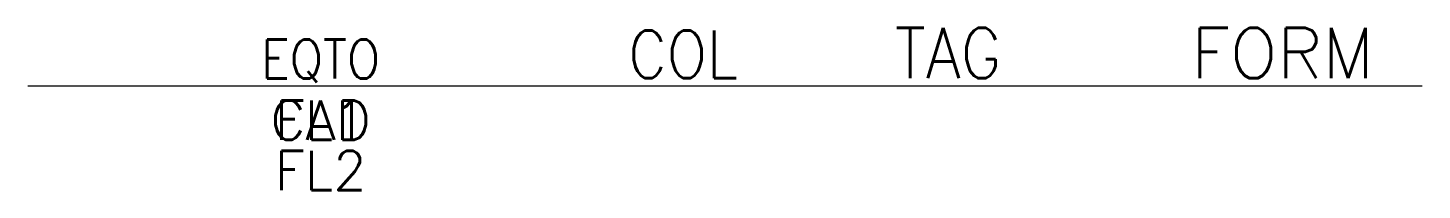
# Model space of a CAD drawing. Extents: x 103.5 to 153.5, y 204.1 to 209.9.
import ezdxf
from ezdxf.enums import TextEntityAlignment as Align

# ---------------------------------------------------------------- set-up
doc = ezdxf.new("R2010")
doc.units = 0
doc.header["$MEASUREMENT"] = 0
doc.layers.get('0').update_dxf_attribs({"linetype": 'CONTINUOUS'})
doc.styles.add('ROMANS', font='romans')

msp = doc.modelspace()

# ---------------------------------------------------------------- linework, layer by layer
for p, q in [((103.474, 207.84), (119.474, 207.84)), ((119.474, 207.84), (124.474, 207.84)), ((124.474, 207.84), (143.474, 207.84)), ((143.474, 207.84), (153.474, 207.84))]:
    msp.add_line(p, q)

# ---------------------------------------------------------------- texts
at = {"color": 7, "lineweight": -3, "style": 'ROMANS', "width": 0.9}
for tag, height, p in [('COL', 1.7, (126.974, 208.963)), ('TAG', 1.8, (136.474, 209.005)), ('EQTO', 1.4, (113.974, 208.793))]:
    msp.add_attdef(tag, text='', height=height, dxfattribs=at).set_placement(p, align=Align.MIDDLE_CENTER)
at = {"color": 7, "lineweight": -3, "style": 'ROMANS'}
msp.add_attdef('FORM', text='', height=1.8, dxfattribs=at).set_placement((148.474, 209.005), align=Align.MIDDLE_CENTER)
for tag, p in [('CAD', (113.974, 207.311)), ('FL1', (113.974, 207.311)), ('FL2', (113.974, 205.511))]:
    msp.add_attdef(tag, text='', height=1.4, dxfattribs=at).set_placement(p, align=Align.TOP_CENTER)

doc.saveas('drawing.dxf')
